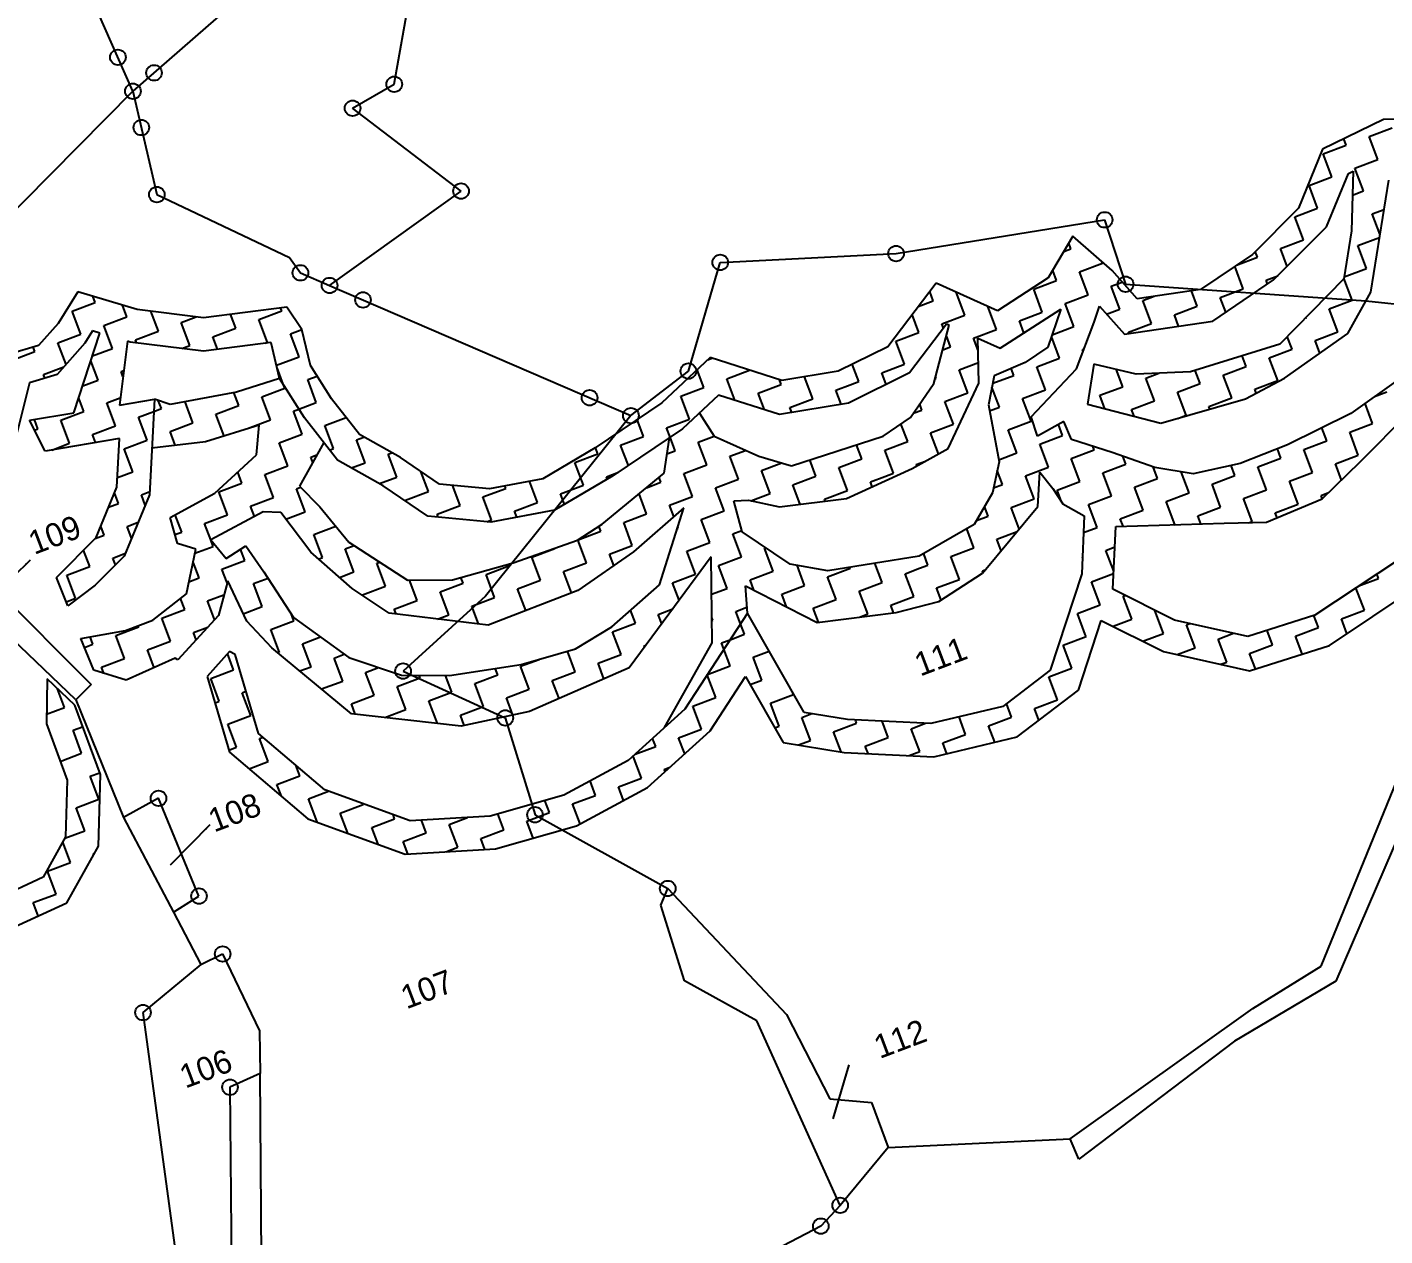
# Model space of a CAD drawing. Header units: metres. Extents: x 307096 to 311250, y 1932270 to 1936190.
# Drawn here: x 308593 to 309135, y 1934437 to 1934920 of the extents above; entities that cross this region are included whole.
import ezdxf

# ---------------------------------------------------------------- set-up
doc = ezdxf.new("R2010")
doc.units = ezdxf.units.M
for name, color, linetype in [('POLY_HATCH', 12, 'Continuous'), ('POLY_PARCEL', 6, 'Continuous'), ('POLY_WATER', 4, 'Continuous'), ('TEXT_PARCEL', 7, 'Continuous')]:
    doc.layers.add(name, color=color, linetype=linetype)
doc.styles.add('TEXT_MAP', font='')
doc.styles.get('TEXT_MAP').set_extended_font_data('Kruti Dev 050')
doc.dimstyles.get("Standard").update_dxf_attribs({"dimtxt": 0.18, "dimasz": 0.18, "dimexe": 0.18, "dimexo": 0.0625, "dimgap": 0.09, "dimtad": 0, "dimtih": 1, "dimtoh": 1, "dimdec": 4, "dimzin": 0, "dimdsep": 46, "dimtxsty": 'Standard', "dimcen": 0.09, "dimadec": 0, "dimazin": 0, "dimtfac": 1, "dimtdec": 4, "dimtofl": 0, "dimtmove": 0, "dimatfit": 3, "dimfxl": 1, "dimtolj": 1, "dimtzin": 0, "dimarcsym": 0})

msp = doc.modelspace()

# ---------------------------------------------------------------- linework, layer by layer
for centre in [(308629.22, 1934907.7), (308643.65, 1934901.51), (308635.24, 1934894.15), (308739.52, 1934896.93), (308722.9, 1934887.38), (308638.58, 1934879.68), (308644.77, 1934852.9), (308766.2, 1934854.33), (309023.08, 1934842.84), (308939.83, 1934829.39), (308869.66, 1934825.85), (308702.06, 1934821.69), (308713.73, 1934816.65), (309031.44, 1934817.14), (308727.06, 1934810.89), (308856.96, 1934782.47), (308817.51, 1934771.83), (308834, 1934764.7), (308743.05, 1934662.77), (308783.85, 1934644.07), (308645.44, 1934611.99), (308795.72, 1934605.45), (308848.69, 1934576.02), (308661.59, 1934573), (308671.04, 1934549.87), (308639.24, 1934526.51), (308673.96, 1934496.7), (308917.53, 1934449.57), (308909.8, 1934441.27)]:
    msp.add_circle(centre, 3.11)
at = {"layer": 'POLY_HATCH'}
for p, q in [((309134.41, 1934882.89), (309110.06, 1934871.06)), ((309165.58, 1934883.17), (309134.41, 1934882.89)), ((309110.06, 1934871.06), (309100.41, 1934847.46)), ((309111.62, 1934840.02), (309120.37, 1934861.39)), ((309120.37, 1934861.39), (309122.28, 1934862.33)), ((309122.28, 1934862.33), (309121.64, 1934838.43)), ((309129.32, 1934813.99), (309136.48, 1934858.73)), ((309100.41, 1934847.46), (309082.07, 1934829.06)), ((309090.51, 1934818.84), (309111.62, 1934840.02)), ((309121.64, 1934838.43), (309118.53, 1934819.24)), ((309010.42, 1934836.3), (309000.59, 1934819.7)), ((309026.02, 1934822.58), (309010.42, 1934836.3)), ((309082.07, 1934829.06), (309061.32, 1934815.08)), ((309036.08, 1934811.36), (309026.02, 1934822.58)), ((308955.78, 1934817.63), (308936.56, 1934792.19)), ((308980.28, 1934806.56), (308955.78, 1934817.63)), ((309000.59, 1934819.7), (308980.28, 1934806.56)), ((309066.21, 1934802.46), (309090.51, 1934818.84)), ((309118.53, 1934819.24), (309092.95, 1934793.25)), ((308613.17, 1934814.13), (308605.39, 1934801.49)), ((308636.89, 1934807.01), (308613.17, 1934814.13)), ((309061.32, 1934815.08), (309036.08, 1934811.36)), ((309120.17, 1934797.53), (309129.32, 1934813.99)), ((308663.38, 1934803.76), (308636.89, 1934807.01)), ((308696.61, 1934807.99), (308663.38, 1934803.76)), ((308702.6, 1934799.13), (308696.61, 1934807.99)), ((308981.4, 1934791.57), (309005.56, 1934807.19)), ((309005.56, 1934807.19), (309000.43, 1934792.02)), ((309018.88, 1934802), (309021.04, 1934808.37)), ((309021.04, 1934808.37), (309030.99, 1934797.28)), ((308605.39, 1934801.49), (308597.57, 1934792.71)), ((308706.09, 1934784.73), (308702.6, 1934799.13)), ((308959.95, 1934801.26), (308945.21, 1934781.74)), ((308957.09, 1934785.68), (308961.02, 1934800.78)), ((308961.02, 1934800.78), (308959.95, 1934801.26)), ((309011.89, 1934783.36), (309018.88, 1934802)), ((309030.99, 1934797.28), (309066.21, 1934802.46)), ((308616.02, 1934793.58), (308604.94, 1934781.15)), ((308611.68, 1934765.87), (308622.08, 1934797.68)), ((308619.09, 1934798.58), (308616.02, 1934793.58)), ((308622.08, 1934797.68), (308619.09, 1934798.58)), ((308633, 1934794.4), (308629.83, 1934768.92)), ((308634.17, 1934794.05), (308633, 1934794.4)), ((308663.42, 1934790.46), (308634.17, 1934794.05)), ((308690.22, 1934793.88), (308663.42, 1934790.46)), ((308690.34, 1934793.71), (308690.22, 1934793.88)), ((308693.77, 1934779.52), (308690.34, 1934793.71)), ((308972.82, 1934777.6), (308972.48, 1934795.6)), ((308972.48, 1934795.6), (308981.4, 1934791.57)), ((309094.87, 1934779.64), (309120.17, 1934797.53)), ((308597.57, 1934792.71), (308585.98, 1934789.22)), ((308936.56, 1934792.19), (308916.74, 1934782.42)), ((309000.43, 1934792.02), (308991.38, 1934785.94)), ((309092.95, 1934793.25), (309057.41, 1934782.17)), ((308714.45, 1934771.46), (308706.09, 1934784.73)), ((308865.57, 1934787.84), (308846.38, 1934769.83)), ((308894.28, 1934778.72), (308865.57, 1934787.84)), ((308954.84, 1934777.49), (308957.09, 1934785.68)), ((308991.38, 1934785.94), (308979.03, 1934780.61)), ((308993.76, 1934764.17), (309011.89, 1934783.36)), ((309018.83, 1934785.31), (309016.19, 1934769.3)), ((309035.69, 1934781.32), (309018.83, 1934785.31)), ((308593.94, 1934777.84), (308589.05, 1934758.08)), ((308604.94, 1934781.15), (308593.94, 1934777.84)), ((308693.77, 1934779.52), (308676.63, 1934774.11)), ((308703.65, 1934763.84), (308693.77, 1934779.52)), ((308916.74, 1934782.42), (308894.28, 1934778.72)), ((308945.21, 1934781.74), (308920.82, 1934769.72)), ((308945.58, 1934763.99), (308954.84, 1934777.49)), ((308960.59, 1934751.63), (308972.82, 1934777.6)), ((308979.03, 1934780.61), (308976.71, 1934769.06)), ((309057.41, 1934782.17), (309035.69, 1934781.32)), ((309079.28, 1934771.42), (309094.87, 1934779.64)), ((309142.18, 1934780.45), (309121.4, 1934765.61)), ((308676.63, 1934774.11), (308650.1, 1934769.09)), ((308868.95, 1934772.92), (308854.64, 1934759.49)), ((308893.3, 1934765.18), (308868.95, 1934772.92)), ((308629.83, 1934768.92), (308643.83, 1934771.28)), ((308643.83, 1934771.28), (308641.88, 1934733.16)), ((308650.1, 1934769.09), (308643.83, 1934771.28)), ((308725.68, 1934757.15), (308714.45, 1934771.46)), ((308846.38, 1934769.83), (308819.76, 1934751.84)), ((308920.82, 1934769.72), (308893.3, 1934765.18)), ((308976.71, 1934769.06), (308980.96, 1934746.31)), ((309016.19, 1934769.3), (309045.45, 1934761.65)), ((309045.45, 1934761.65), (309079.28, 1934771.42)), ((308594.01, 1934762.89), (308611.68, 1934765.87)), ((308600.26, 1934750.56), (308594.01, 1934762.89)), ((308716.93, 1934746.93), (308703.65, 1934763.84)), ((308861.32, 1934765.75), (308867.29, 1934756.48)), ((308934.7, 1934756.55), (308945.58, 1934763.99)), ((308996.33, 1934756.47), (308993.76, 1934764.17)), ((309006.77, 1934762.41), (308996.33, 1934756.47)), ((309009.82, 1934755.22), (309006.77, 1934762.41)), ((309121.4, 1934765.61), (309096.09, 1934753.06)), ((309125.01, 1934746.21), (309144.6, 1934765.95)), ((308685.58, 1934760.87), (308664.13, 1934754.28)), ((308684.56, 1934749.03), (308685.58, 1934760.87)), ((308742.05, 1934747.96), (308725.68, 1934757.15)), ((308854.64, 1934759.49), (308826.81, 1934740.68)), ((308847.26, 1934741.73), (308849.33, 1934755.89)), ((308867.29, 1934756.48), (308885, 1934748.48)), ((308898.09, 1934744.74), (308934.7, 1934756.55)), ((308629.81, 1934755.54), (308600.26, 1934750.56)), ((308628.82, 1934736.1), (308629.81, 1934755.54)), ((308664.13, 1934754.28), (308642.83, 1934751.79)), ((308711.4, 1934753.97), (308701.67, 1934736.53)), ((308819.76, 1934751.84), (308798.79, 1934739.51)), ((308946.27, 1934743.57), (308960.59, 1934751.63)), ((309026.13, 1934750.02), (309009.82, 1934755.22)), ((309096.09, 1934753.06), (309077.21, 1934745.6)), ((308667.88, 1934733.76), (308684.56, 1934749.03)), ((308735.08, 1934736.74), (308716.93, 1934746.93)), ((308757.53, 1934737.37), (308742.05, 1934747.96)), ((308885, 1934748.48), (308898.09, 1934744.74)), ((308980.96, 1934746.31), (308978.27, 1934733.95)), ((309043.07, 1934744.07), (309026.13, 1934750.02)), ((309077.21, 1934745.6), (309058.39, 1934741.51)), ((309109.86, 1934731.49), (309125.01, 1934746.21)), ((308798.79, 1934739.51), (308777.49, 1934735.54)), ((308826.81, 1934740.68), (308803.48, 1934726.97)), ((308822.54, 1934721.4), (308847.26, 1934741.73)), ((308920.05, 1934731.67), (308946.27, 1934743.57)), ((308996.38, 1934728.43), (308997.23, 1934742.1)), ((308997.23, 1934742.1), (309002.46, 1934735.69)), ((309058.39, 1934741.51), (309043.07, 1934744.07)), ((308620.52, 1934716.06), (308628.82, 1934736.1)), ((308701.67, 1934736.53), (308709.8, 1934728.25)), ((308752.91, 1934724.55), (308735.08, 1934736.74)), ((308777.49, 1934735.54), (308757.53, 1934737.37)), ((308978.27, 1934733.95), (308971.06, 1934721.22)), ((309002.46, 1934735.69), (309006.45, 1934729.52)), ((308641.88, 1934733.16), (308631.72, 1934708.61)), ((308650.09, 1934724.06), (308667.88, 1934733.76)), ((308875.01, 1934730.7), (308880.93, 1934730.93)), ((308878.36, 1934718.28), (308875.01, 1934730.7)), ((308880.93, 1934730.93), (308893.29, 1934728.25)), ((308893.29, 1934728.25), (308920.05, 1934731.67)), ((309006.45, 1934729.52), (309014.94, 1934724.71)), ((309087.69, 1934722.13), (309109.86, 1934731.49)), ((308653, 1934713.7), (308650.09, 1934724.06)), ((308687.15, 1934726.3), (308666.33, 1934715.12)), ((308694.28, 1934725.99), (308687.15, 1934726.3)), ((308706.26, 1934710.16), (308694.28, 1934725.99)), ((308709.8, 1934728.25), (308721.41, 1934714.28)), ((308778.1, 1934722.23), (308752.91, 1934724.55)), ((308803.48, 1934726.97), (308778.1, 1934722.23)), ((308855.12, 1934727.94), (308835.04, 1934710.36)), ((308845.34, 1934697.22), (308855.12, 1934727.94)), ((308974.38, 1934701.79), (308996.38, 1934728.43)), ((309014.94, 1934724.71), (309013.93, 1934701.62)), ((308812.61, 1934714.99), (308822.54, 1934721.4)), ((308897.54, 1934705.5), (308878.36, 1934718.28)), ((308971.06, 1934721.22), (308949.11, 1934708.6)), ((309026.38, 1934695.41), (309027.56, 1934720.46)), ((309027.56, 1934720.46), (309070.8, 1934721.76)), ((309070.8, 1934721.76), (309087.69, 1934722.13)), ((308604.76, 1934700.18), (308620.52, 1934716.06)), ((308660.33, 1934711.48), (308653, 1934713.7)), ((308666.33, 1934715.12), (308672.45, 1934707.75)), ((308672.45, 1934707.75), (308680.27, 1934712.7)), ((308680.27, 1934712.7), (308687.49, 1934702.41)), ((308721.41, 1934714.28), (308744.83, 1934699.1)), ((308786.97, 1934705.98), (308812.61, 1934714.99)), ((308631.72, 1934708.61), (308620.22, 1934697.03)), ((308656.59, 1934693.62), (308660.33, 1934711.48)), ((308722.74, 1934695.69), (308706.26, 1934710.16)), ((308835.04, 1934710.36), (308812.81, 1934694.96)), ((308865.99, 1934708.31), (308849.15, 1934685.51)), ((308866.43, 1934674.08), (308865.99, 1934708.31)), ((308949.11, 1934708.6), (308912.57, 1934702.83)), ((309140.31, 1934707.22), (309107.01, 1934685.05)), ((308687.49, 1934702.41), (308699.36, 1934684.2)), ((308762.82, 1934699.21), (308786.97, 1934705.98)), ((308912.57, 1934702.83), (308897.54, 1934705.5)), ((308956.93, 1934690.53), (308974.38, 1934701.79)), ((309013.93, 1934701.62), (309001.35, 1934663.13)), ((308609.29, 1934688.81), (308604.76, 1934700.18)), ((308620.22, 1934697.03), (308609.29, 1934688.81)), ((308673.07, 1934698.84), (308669.33, 1934684.97)), ((308680.64, 1934682.75), (308673.07, 1934698.84)), ((308744.83, 1934699.1), (308762.82, 1934699.21)), ((308826.32, 1934680.38), (308845.34, 1934697.22)), ((308880.47, 1934685.89), (308879.79, 1934696.8)), ((308879.79, 1934696.8), (308908.32, 1934682.21)), ((309112.78, 1934673.04), (309149.07, 1934697.2)), ((308643.12, 1934683.06), (308656.59, 1934693.62)), ((308737.45, 1934685.89), (308722.74, 1934695.69)), ((308812.81, 1934694.96), (308776.97, 1934681.11)), ((309051, 1934683.13), (309026.38, 1934695.41)), ((308776.97, 1934681.11), (308737.45, 1934685.89)), ((308849.15, 1934685.51), (308833.3, 1934664.08)), ((308880.47, 1934685.89), (308855.51, 1934647.51)), ((308903.09, 1934646.3), (308880.47, 1934685.89)), ((308908.32, 1934682.21), (308939.9, 1934686.11)), ((308939.9, 1934686.11), (308956.93, 1934690.53)), ((308632.2, 1934678.94), (308643.12, 1934683.06)), ((308669.33, 1934684.97), (308653.12, 1934667.3)), ((308690.65, 1934672.07), (308680.64, 1934682.75)), ((308699.36, 1934684.2), (308721.43, 1934668.17)), ((308811.93, 1934671.61), (308826.32, 1934680.38)), ((309012.62, 1934655.12), (309021.72, 1934682.98)), ((309021.72, 1934682.98), (309046.54, 1934670.6)), ((309080.29, 1934676.55), (309051, 1934683.13)), ((309107.01, 1934685.05), (309080.29, 1934676.55)), ((308614.49, 1934675.78), (308632.2, 1934678.94)), ((308619.56, 1934663.08), (308614.49, 1934675.78)), ((308673.78, 1934670.65), (308664.83, 1934660.57)), ((308675.98, 1934669.38), (308673.78, 1934670.65)), ((308685.33, 1934637.91), (308675.98, 1934669.38)), ((308722.53, 1934645.72), (308690.65, 1934672.07)), ((308790.23, 1934665.43), (308811.93, 1934671.61)), ((308847.41, 1934640.2), (308866.43, 1934674.08)), ((309046.54, 1934670.6), (309080.88, 1934662.89)), ((309080.88, 1934662.89), (309112.78, 1934673.04)), ((308652.14, 1934667.86), (308632.59, 1934659.14)), ((308653.12, 1934667.3), (308652.14, 1934667.86)), ((308721.43, 1934668.17), (308742.46, 1934661.09)), ((308761.54, 1934660.95), (308790.23, 1934665.43)), ((308833.3, 1934664.08), (308793.52, 1934646.58)), ((308600.94, 1934659.61), (308600.68, 1934641.67)), ((308611.98, 1934649.13), (308600.94, 1934659.61)), ((308632.59, 1934659.14), (308619.56, 1934663.08)), ((308664.83, 1934660.57), (308673.79, 1934630.39)), ((308742.46, 1934661.09), (308761.54, 1934660.95)), ((308865.63, 1934638.87), (308879.74, 1934660.57)), ((308879.74, 1934660.57), (308894.76, 1934634.29)), ((309001.35, 1934663.13), (308982.42, 1934648.7)), ((308988.21, 1934636.52), (309012.62, 1934655.12)), ((308622.25, 1934621.46), (308611.98, 1934649.13)), ((308855.51, 1934647.51), (308832.92, 1934627.13)), ((308982.42, 1934648.7), (308953.71, 1934641.81)), ((308766.28, 1934640.79), (308722.53, 1934645.72)), ((308793.52, 1934646.58), (308766.28, 1934640.79)), ((308920.49, 1934643.46), (308903.09, 1934646.3)), ((308953.71, 1934641.81), (308920.49, 1934643.46)), ((308600.68, 1934641.67), (308608.99, 1934619.26)), ((308711.78, 1934615.4), (308685.33, 1934637.91)), ((308840.58, 1934616.26), (308865.63, 1934638.87)), ((308954.95, 1934628.54), (308988.21, 1934636.52)), ((308894.76, 1934634.29), (308919.09, 1934630.31)), ((308673.79, 1934630.39), (308705.05, 1934603.8)), ((308832.92, 1934627.13), (308807.22, 1934613.3)), ((308919.09, 1934630.31), (308954.95, 1934628.54)), ((308621.48, 1934592.96), (308622.25, 1934621.46)), ((308608.99, 1934619.26), (308608.37, 1934596.57)), ((308745.88, 1934603.07), (308711.78, 1934615.4)), ((308812.21, 1934601), (308840.58, 1934616.26)), ((308807.22, 1934613.3), (308777.75, 1934604.88)), ((308777.75, 1934604.88), (308745.88, 1934603.07)), ((308705.05, 1934603.8), (308743.93, 1934589.74)), ((308779.96, 1934591.79), (308812.21, 1934601)), ((308608.37, 1934596.57), (308599.38, 1934580.5)), ((308608.8, 1934570.32), (308621.48, 1934592.96)), ((308743.93, 1934589.74), (308779.96, 1934591.79)), ((308599.38, 1934580.5), (308567.34, 1934565.69)), ((308583.35, 1934558.55), (308608.8, 1934570.32))]:
    msp.add_line(p, q, dxfattribs=at)
at = {"layer": 'POLY_HATCH', "linetype": 'Continuous'}
for p, q in [((309119.51, 1934872.67), (309118.56, 1934875.19)), ((309128.67, 1934876.12), (309137.82, 1934879.58)), ((309132.12, 1934866.96), (309128.67, 1934876.12)), ((309110.35, 1934869.21), (309119.51, 1934872.67)), ((309113.8, 1934860.05), (309110.35, 1934869.21)), ((309122.96, 1934863.51), (309132.12, 1934866.96)), ((309104.65, 1934856.6), (309113.8, 1934860.05)), ((309126.42, 1934854.35), (309122.96, 1934863.51)), ((309108.1, 1934847.44), (309104.65, 1934856.6)), ((309122.03, 1934852.69), (309126.42, 1934854.35)), ((309098.94, 1934843.99), (309108.1, 1934847.44)), ((309102.4, 1934834.83), (309098.94, 1934843.99)), ((309129.87, 1934845.19), (309134.6, 1934846.98)), ((309132.99, 1934836.92), (309129.87, 1934845.19)), ((309009.61, 1934831.21), (309008.75, 1934833.49)), ((309093.24, 1934831.38), (309102.4, 1934834.83)), ((309124.17, 1934832.58), (309132.82, 1934835.84)), ((309127.62, 1934823.42), (309124.17, 1934832.58)), ((309006.78, 1934830.14), (309009.61, 1934831.21)), ((309022.22, 1934825.51), (309021.99, 1934826.12)), ((309075.66, 1934824.75), (309084.08, 1934827.92)), ((309084.08, 1934827.92), (309083.22, 1934830.21)), ((309095.92, 1934824.27), (309093.24, 1934831.38)), ((309003.91, 1934818.6), (309002.36, 1934822.69)), ((309013.06, 1934822.06), (309022.22, 1934825.51)), ((309016.52, 1934812.9), (309013.06, 1934822.06)), ((309078.38, 1934815.31), (309074.99, 1934824.29)), ((309118.66, 1934820.04), (309127.62, 1934823.42)), ((308994.75, 1934815.15), (309003.91, 1934818.6)), ((309025.68, 1934816.35), (309030.11, 1934818.02)), ((309029.13, 1934807.19), (309025.68, 1934816.35)), ((309069.22, 1934811.85), (309078.38, 1934815.31)), ((309087.54, 1934818.76), (309092.18, 1934820.52)), ((309088.12, 1934817.22), (309087.54, 1934818.76)), ((309121.92, 1934810.81), (309118.59, 1934819.62)), ((308610.99, 1934806.39), (308620.14, 1934809.84)), ((308620.14, 1934809.84), (308619.21, 1934812.32)), ((308948.68, 1934808.23), (308954.66, 1934810.49)), ((308954.66, 1934810.49), (308953.24, 1934814.26)), ((308963.82, 1934813.94), (308963.89, 1934813.97)), ((308967.27, 1934804.78), (308963.82, 1934813.94)), ((308998.2, 1934805.99), (308994.75, 1934815.15)), ((309007.36, 1934809.44), (309016.52, 1934812.9)), ((309038.29, 1934810.65), (309042.81, 1934812.35)), ((309041.74, 1934801.49), (309038.29, 1934810.65)), ((309060.06, 1934808.4), (309057.74, 1934814.55)), ((309071.43, 1934805.98), (309069.22, 1934811.85)), ((309112.76, 1934807.35), (309121.92, 1934810.81)), ((308614.44, 1934797.23), (308610.99, 1934806.39)), ((308632.76, 1934804.14), (308631.01, 1934808.78)), ((308645.37, 1934798.43), (308642.39, 1934806.34)), ((308676.3, 1934799.64), (308674.22, 1934805.14)), ((308685.46, 1934803.09), (308694.62, 1934806.55)), ((308694.62, 1934806.55), (308694.19, 1934807.68)), ((308948.96, 1934797.87), (308946.26, 1934805.03)), ((308958.12, 1934801.33), (308967.27, 1934804.78)), ((308976.43, 1934808.24), (308976.51, 1934808.27)), ((308979.89, 1934799.08), (308976.43, 1934808.24)), ((308989.04, 1934802.53), (308998.2, 1934805.99)), ((309010.82, 1934800.28), (309007.36, 1934809.44)), ((309023.87, 1934805.21), (309029.13, 1934807.19)), ((309050.9, 1934804.94), (309060.06, 1934808.4)), ((309052.6, 1934800.46), (309050.9, 1934804.94)), ((309116.22, 1934798.2), (309112.76, 1934807.35)), ((308623.6, 1934800.68), (308632.76, 1934804.14)), ((308627.05, 1934791.52), (308623.6, 1934800.68)), ((308654.53, 1934801.89), (308660.45, 1934804.12)), ((308657.98, 1934792.73), (308654.53, 1934801.89)), ((308667.14, 1934796.18), (308676.3, 1934799.64)), ((308688.91, 1934793.93), (308685.46, 1934803.09)), ((308698.07, 1934797.39), (308702.61, 1934799.1)), ((308958.74, 1934799.66), (308958.12, 1934801.33)), ((308970.73, 1934795.62), (308979.89, 1934799.08)), ((308990.87, 1934797.7), (308989.04, 1934802.53)), ((309002.12, 1934797), (309010.82, 1934800.28)), ((309032.59, 1934798.04), (309041.74, 1934801.49)), ((309103.34, 1934803.8), (309103.6, 1934803.9)), ((309103.6, 1934803.9), (309103.56, 1934804.02)), ((308605.28, 1934793.77), (308614.44, 1934797.23)), ((308608.53, 1934785.17), (308605.28, 1934793.77)), ((308636.21, 1934794.98), (308645.37, 1934798.43)), ((308636.68, 1934793.74), (308636.21, 1934794.98)), ((308669.03, 1934791.18), (308667.14, 1934796.18)), ((308688.01, 1934793.59), (308688.91, 1934793.93)), ((308701.52, 1934788.23), (308698.07, 1934797.39)), ((308939.8, 1934794.42), (308948.96, 1934797.87)), ((308943.25, 1934785.26), (308939.8, 1934794.42)), ((308961.57, 1934792.17), (308959.92, 1934796.55)), ((308972.58, 1934790.72), (308970.73, 1934795.62)), ((309005.11, 1934787.67), (309001.87, 1934796.27)), ((309032.77, 1934797.54), (309032.59, 1934798.04)), ((309097.9, 1934791.29), (309095.99, 1934796.34)), ((309107.06, 1934794.74), (309116.22, 1934798.2)), ((309108.99, 1934789.62), (309107.06, 1934794.74)), ((308586.97, 1934786.86), (308596.12, 1934790.32)), ((308596.12, 1934790.32), (308595.46, 1934792.08)), ((308619.08, 1934788.52), (308627.05, 1934791.52)), ((308654.78, 1934791.52), (308657.98, 1934792.73)), ((308692.49, 1934784.82), (308701.52, 1934788.23)), ((308958.47, 1934791), (308961.57, 1934792.17)), ((309014.27, 1934791.13), (309014.89, 1934791.36)), ((309014.54, 1934790.42), (309014.27, 1934791.13)), ((309079.58, 1934784.38), (309078, 1934788.59)), ((309088.74, 1934787.83), (309097.9, 1934791.29)), ((308599.58, 1934781.16), (308607.67, 1934784.21)), ((308621.35, 1934778.91), (308618.45, 1934786.59)), ((308630.51, 1934782.37), (308631.55, 1934782.76)), ((308695.21, 1934777.24), (308692.74, 1934783.79)), ((308863.08, 1934775.94), (308860.41, 1934783)), ((308864.68, 1934787.01), (308866.28, 1934787.61)), ((308872.24, 1934779.4), (308881.34, 1934782.83)), ((308924.94, 1934778.35), (308922.36, 1934785.19)), ((308934.1, 1934781.81), (308943.25, 1934785.26)), ((308965.02, 1934783.01), (308972.67, 1934785.89)), ((308968.48, 1934773.85), (308965.02, 1934783.01)), ((308986.8, 1934780.76), (308985.76, 1934783.51)), ((308995.95, 1934784.22), (309005.11, 1934787.67)), ((308999.41, 1934775.06), (308995.95, 1934784.22)), ((309030.34, 1934776.26), (309027.72, 1934783.21)), ((309061.27, 1934777.47), (309059.27, 1934782.75)), ((309070.42, 1934780.92), (309079.58, 1934784.38)), ((309092.2, 1934778.68), (309088.74, 1934787.83)), ((308600.13, 1934779.7), (308599.58, 1934781.16)), ((308615.18, 1934776.58), (308621.35, 1934778.91)), ((308631.25, 1934780.39), (308630.51, 1934782.37)), ((308704.98, 1934779.07), (308708.75, 1934780.5)), ((308708.43, 1934769.91), (308704.98, 1934779.07)), ((308875.46, 1934770.85), (308872.24, 1934779.4)), ((308894.01, 1934777.15), (308893.3, 1934779.03)), ((308906.62, 1934771.44), (308903.32, 1934780.2)), ((308921.51, 1934777.06), (308924.94, 1934778.35)), ((308935.86, 1934777.13), (308934.1, 1934781.81)), ((308955.35, 1934779.36), (308955.87, 1934779.56)), ((308955.87, 1934779.56), (308955.6, 1934780.26)), ((308978.43, 1934777.61), (308986.8, 1934780.76)), ((309039.5, 1934779.72), (309044.68, 1934781.67)), ((309042.95, 1934770.56), (309039.5, 1934779.72)), ((309052.11, 1934774.02), (309061.27, 1934777.47)), ((309073.88, 1934771.77), (309070.42, 1934780.92)), ((309083.04, 1934775.22), (309092.2, 1934778.68)), ((308677.5, 1934768.71), (308675.54, 1934773.91)), ((308686.66, 1934772.16), (308695.82, 1934775.62)), ((308690.12, 1934763.01), (308686.66, 1934772.16)), ((308695.82, 1934775.62), (308695.21, 1934777.24)), ((308853.92, 1934772.49), (308863.08, 1934775.94)), ((308857.38, 1934763.33), (308853.92, 1934772.49)), ((308884.85, 1934773.69), (308894.01, 1934777.15)), ((308887.35, 1934767.07), (308884.85, 1934773.69)), ((308915.78, 1934774.9), (308921.51, 1934777.06)), ((308917.91, 1934769.24), (308915.78, 1934774.9)), ((308959.32, 1934770.4), (308968.48, 1934773.85)), ((308981.09, 1934768.15), (308978.11, 1934776.04)), ((308990.25, 1934771.6), (308999.41, 1934775.06)), ((309021.18, 1934772.81), (309030.34, 1934776.26)), ((309023.19, 1934767.47), (309021.18, 1934772.81)), ((309055.56, 1934764.86), (309052.11, 1934774.02)), ((309083.61, 1934773.71), (309083.04, 1934775.22)), ((309130.78, 1934772.31), (309135.74, 1934774.18)), ((308615.65, 1934766.3), (308613.6, 1934771.73)), ((308624.8, 1934769.75), (308630.18, 1934771.78)), ((308628.26, 1934760.59), (308624.8, 1934769.75)), ((308643.58, 1934766.38), (308646.58, 1934767.5)), ((308646.58, 1934767.5), (308645.35, 1934770.75)), ((308659.19, 1934761.8), (308656.02, 1934770.21)), ((308668.35, 1934765.25), (308677.5, 1934768.71)), ((308699.28, 1934766.46), (308701.48, 1934767.29)), ((308702.73, 1934757.3), (308699.28, 1934766.46)), ((308701.48, 1934767.29), (308708.43, 1934769.91)), ((308897.46, 1934767.99), (308906.62, 1934771.44)), ((308898.22, 1934765.99), (308897.46, 1934767.99)), ((308946.71, 1934765.64), (308950.16, 1934766.94)), ((308950.16, 1934766.94), (308949.25, 1934769.35)), ((308962.78, 1934761.24), (308959.32, 1934770.4)), ((308977.16, 1934766.67), (308981.09, 1934768.15)), ((308993.7, 1934762.45), (308990.25, 1934771.6)), ((309033.79, 1934767.11), (309042.95, 1934770.56)), ((309034.8, 1934764.43), (309033.79, 1934767.11)), ((309064.72, 1934768.31), (309073.88, 1934771.77)), ((309065.09, 1934767.32), (309064.72, 1934768.31)), ((309130.03, 1934761.56), (309127, 1934769.61)), ((308597.33, 1934759.39), (308595.89, 1934763.21)), ((308606.49, 1934762.84), (308615.65, 1934766.3)), ((308609.94, 1934753.69), (308606.49, 1934762.84)), ((308637.42, 1934764.05), (308643.58, 1934766.38)), ((308640.87, 1934754.89), (308637.42, 1934764.05)), ((308650.03, 1934758.35), (308659.19, 1934761.8)), ((308671.62, 1934756.58), (308668.35, 1934765.25)), ((308680.96, 1934759.55), (308690.12, 1934763.01)), ((308711.89, 1934760.76), (308720.35, 1934763.95)), ((308839.06, 1934756.42), (308836.52, 1934763.16)), ((308848.22, 1934759.87), (308857.38, 1934763.33)), ((308944.46, 1934754.33), (308941.79, 1934761.4)), ((308953.62, 1934757.79), (308962.78, 1934761.24)), ((308984.55, 1934758.99), (308993.7, 1934762.45)), ((309006.32, 1934756.74), (309004.64, 1934761.19)), ((309052.32, 1934763.63), (309055.56, 1934764.86)), ((309120.88, 1934758.11), (309130.03, 1934761.56)), ((308596.03, 1934758.9), (308597.33, 1934759.39)), ((308619.1, 1934757.14), (308628.26, 1934760.59)), ((308620.31, 1934753.94), (308619.1, 1934757.14)), ((308652.09, 1934752.87), (308650.03, 1934758.35)), ((308680.99, 1934759.46), (308680.96, 1934759.55)), ((308693.57, 1934753.85), (308702.73, 1934757.3)), ((308715.34, 1934751.6), (308711.89, 1934760.76)), ((308724.5, 1934755.05), (308727.44, 1934756.16)), ((308829.9, 1934752.97), (308839.06, 1934756.42)), ((308849.64, 1934756.1), (308848.22, 1934759.87)), ((308851.67, 1934750.72), (308849.64, 1934756.1)), ((308860.83, 1934754.17), (308867.22, 1934756.58)), ((308956.75, 1934749.47), (308953.62, 1934757.79)), ((308988, 1934749.83), (308984.55, 1934758.99)), ((308997.16, 1934753.29), (309006.32, 1934756.74)), ((309111.72, 1934754.65), (309109.76, 1934759.84)), ((309124.33, 1934748.95), (309120.88, 1934758.11)), ((308602.8, 1934750.99), (308609.94, 1934753.69)), ((308631.71, 1934751.44), (308640.87, 1934754.89)), ((308635.17, 1934742.28), (308631.71, 1934751.44)), ((308697.03, 1934744.69), (308693.57, 1934753.85)), ((308713.74, 1934750.99), (308715.34, 1934751.6)), ((308727.95, 1934745.89), (308724.5, 1934755.05)), ((308820.74, 1934749.51), (308819.84, 1934751.9)), ((308832.97, 1934744.84), (308829.9, 1934752.97)), ((308848.39, 1934749.48), (308851.67, 1934750.72)), ((308864.28, 1934745.01), (308860.83, 1934754.17)), ((308873.44, 1934748.47), (308879.75, 1934750.85)), ((308926.14, 1934747.42), (308924, 1934753.1)), ((308935.3, 1934750.88), (308944.46, 1934754.33)), ((308938.75, 1934741.72), (308935.3, 1934750.88)), ((309000.61, 1934744.13), (308997.16, 1934753.29)), ((309009.77, 1934747.58), (309018.93, 1934751.04)), ((309018.93, 1934751.04), (309018.38, 1934752.49)), ((309093.4, 1934747.75), (309092.01, 1934751.45)), ((309102.56, 1934751.2), (309111.72, 1934754.65)), ((309106.01, 1934742.04), (309102.56, 1934751.2)), ((308706.18, 1934748.14), (308708.67, 1934749.08)), ((308706.98, 1934746.04), (308706.18, 1934748.14)), ((308722.46, 1934743.82), (308727.95, 1934745.89)), ((308737.11, 1934749.35), (308738.59, 1934749.9)), ((308740.57, 1934740.19), (308737.11, 1934749.35)), ((308811.58, 1934746.06), (308820.74, 1934749.51)), ((308815.04, 1934736.9), (308811.58, 1934746.06)), ((308855.13, 1934741.56), (308864.28, 1934745.01)), ((308876.9, 1934739.31), (308873.44, 1934748.47)), ((308886.05, 1934742.76), (308894.22, 1934745.84)), ((308907.83, 1934740.51), (308905.35, 1934747.08)), ((308916.98, 1934743.97), (308926.14, 1934747.42)), ((308947.91, 1934745.17), (308951.57, 1934746.55)), ((308948.13, 1934744.61), (308947.91, 1934745.17)), ((308980.8, 1934747.12), (308988, 1934749.83)), ((309013.23, 1934738.43), (309009.77, 1934747.58)), ((309022.38, 1934741.88), (309031.54, 1934745.34)), ((309031.54, 1934745.34), (309030.33, 1934748.55)), ((309075.08, 1934740.84), (309073.58, 1934744.81)), ((309084.24, 1934744.29), (309093.4, 1934747.75)), ((309115.17, 1934745.5), (309124.33, 1934748.95)), ((309117.61, 1934739.02), (309115.17, 1934745.5)), ((308629.01, 1934739.96), (308635.17, 1934742.28)), ((308678.71, 1934737.78), (308677.06, 1934742.16)), ((308687.87, 1934741.23), (308697.03, 1934744.69)), ((308691.32, 1934732.08), (308687.87, 1934741.23)), ((308733.61, 1934737.57), (308740.57, 1934740.19)), ((308753.18, 1934734.49), (308750.2, 1934742.39)), ((308824.2, 1934740.35), (308829.02, 1934742.17)), ((308824.57, 1934739.36), (308824.2, 1934740.35)), ((308845.97, 1934738.1), (308845.23, 1934740.07)), ((308858.58, 1934732.4), (308855.13, 1934741.56)), ((308889.51, 1934733.6), (308886.05, 1934742.76)), ((308898.67, 1934737.06), (308907.83, 1934740.51)), ((308920.44, 1934734.81), (308916.98, 1934743.97)), ((308929.6, 1934738.26), (308935.33, 1934740.43)), ((308935.33, 1934740.43), (308938.75, 1934741.72)), ((308982.3, 1934737.22), (308980.19, 1934742.8)), ((308991.45, 1934740.68), (309000.61, 1934744.13)), ((308994.91, 1934731.52), (308991.45, 1934740.68)), ((309025.84, 1934732.72), (309022.38, 1934741.88)), ((309035, 1934736.18), (309044.15, 1934739.63)), ((309044.15, 1934739.63), (309042.39, 1934744.31)), ((309056.77, 1934733.93), (309053.61, 1934742.31)), ((309065.93, 1934737.38), (309075.08, 1934740.84)), ((309087.7, 1934735.13), (309084.24, 1934744.29)), ((309096.85, 1934738.59), (309106.01, 1934742.04)), ((308638.62, 1934733.12), (308641.94, 1934734.37)), ((308669.55, 1934734.33), (308678.71, 1934737.78)), ((308673.01, 1934725.17), (308669.55, 1934734.33)), ((308700.48, 1934735.53), (308702.06, 1934736.13)), ((308703.93, 1934726.37), (308700.48, 1934735.53)), ((308744.02, 1934731.03), (308753.18, 1934734.49)), ((308765.79, 1934728.78), (308762.73, 1934736.9)), ((308774.95, 1934732.24), (308784.11, 1934735.69)), ((308784.11, 1934735.69), (308783.73, 1934736.71)), ((308796.72, 1934729.99), (308793.5, 1934738.53)), ((308805.88, 1934733.44), (308815.04, 1934736.9)), ((308840.2, 1934735.93), (308845.97, 1934738.1)), ((308867.74, 1934735.85), (308876.9, 1934739.31)), ((308871.19, 1934726.7), (308867.74, 1934735.85)), ((308901.59, 1934729.31), (308898.67, 1934737.06)), ((308911.28, 1934731.36), (308920.44, 1934734.81)), ((308930.33, 1934736.33), (308929.6, 1934738.26)), ((308978.69, 1934735.86), (308982.3, 1934737.22)), ((309004.07, 1934734.97), (309013.23, 1934738.43)), ((309005.67, 1934730.73), (309004.07, 1934734.97)), ((309038.45, 1934727.02), (309035, 1934736.18)), ((309047.61, 1934730.47), (309056.77, 1934733.93)), ((309069.38, 1934728.22), (309065.93, 1934737.38)), ((309078.54, 1934731.68), (309087.7, 1934735.13)), ((309100.31, 1934729.43), (309096.85, 1934738.59)), ((309109.47, 1934732.88), (309112.46, 1934734.01)), ((308625.54, 1934728.19), (308629.46, 1934729.67)), ((308629.46, 1934729.67), (308627.88, 1934733.85)), ((308640.17, 1934729.02), (308638.62, 1934733.12)), ((308682.16, 1934728.62), (308691.32, 1934732.08)), ((308683.73, 1934724.47), (308682.16, 1934728.62)), ((308744.23, 1934730.48), (308744.02, 1934731.03)), ((308756.63, 1934725.33), (308765.79, 1934728.78)), ((308778.41, 1934723.08), (308774.95, 1934732.24)), ((308787.56, 1934726.53), (308796.72, 1934729.99)), ((308807.44, 1934729.3), (308805.88, 1934733.44)), ((308840.26, 1934725.49), (308837.24, 1934733.5)), ((308849.42, 1934728.94), (308858.58, 1934732.4)), ((308851.12, 1934724.44), (308849.42, 1934728.94)), ((308881.88, 1934730.73), (308889.51, 1934733.6)), ((308911.57, 1934730.59), (308911.28, 1934731.36)), ((308985.75, 1934728.06), (308994.91, 1934731.52)), ((309016.68, 1934729.27), (309025.84, 1934732.72)), ((309020.13, 1934720.11), (309016.68, 1934729.27)), ((309051.06, 1934721.32), (309047.61, 1934730.47)), ((309081.99, 1934722.52), (309078.54, 1934731.68)), ((309091.15, 1934725.98), (309100.31, 1934729.43)), ((309109.96, 1934731.58), (309109.47, 1934732.88)), ((308654.69, 1934718.26), (308652.09, 1934725.15)), ((308663.85, 1934721.71), (308673.01, 1934725.17)), ((308696.2, 1934723.45), (308703.93, 1934726.37)), ((308757.07, 1934724.16), (308756.63, 1934725.33)), ((308776.54, 1934722.38), (308778.41, 1934723.08)), ((308788.46, 1934724.16), (308787.56, 1934726.53)), ((308831.11, 1934722.04), (308840.26, 1934725.49)), ((308862.03, 1934723.24), (308871.19, 1934726.7)), ((308865.49, 1934714.08), (308862.03, 1934723.24)), ((308971.99, 1934722.87), (308976.59, 1934724.61)), ((308976.59, 1934724.61), (308975.15, 1934728.44)), ((308988.99, 1934719.48), (308985.75, 1934728.06)), ((309029.29, 1934723.56), (309038.45, 1934727.02)), ((309030.43, 1934720.55), (309029.29, 1934723.56)), ((309060.22, 1934724.77), (309069.38, 1934728.22)), ((309061.46, 1934721.48), (309060.22, 1934724.77)), ((309091.93, 1934723.92), (309091.15, 1934725.98)), ((308623.76, 1934717.05), (308622.41, 1934720.63)), ((308632.92, 1934720.51), (308637.33, 1934722.17)), ((308634.7, 1934715.8), (308632.92, 1934720.51)), ((308652.01, 1934717.25), (308654.69, 1934718.26)), ((308666.34, 1934715.12), (308663.85, 1934721.71)), ((308707.39, 1934717.21), (308716.21, 1934720.54)), ((308812.88, 1934715.16), (308821.95, 1934718.58)), ((308821.95, 1934718.58), (308821.21, 1934720.54)), ((308834.56, 1934712.88), (308831.11, 1934722.04)), ((308852.47, 1934719.63), (308852.88, 1934719.79)), ((308852.88, 1934719.79), (308852.68, 1934720.3)), ((308874.65, 1934717.54), (308878.2, 1934718.88)), ((308970.89, 1934712), (308968.06, 1934719.5)), ((308980.05, 1934715.45), (308988.2, 1934718.52)), ((309014.65, 1934718.04), (309020.13, 1934720.11)), ((309050.65, 1934721.16), (309051.06, 1934721.32)), ((309080.54, 1934721.97), (309081.99, 1934722.52)), ((308620.16, 1934715.69), (308623.76, 1934717.05)), ((308659.97, 1934709.79), (308667.3, 1934712.55)), ((308667.3, 1934712.55), (308666.34, 1934715.11)), ((308710.84, 1934708.06), (308707.39, 1934717.21)), ((308720, 1934711.51), (308723.59, 1934712.87)), ((308816.24, 1934705.97), (308812.8, 1934715.11)), ((308825.4, 1934709.42), (308834.56, 1934712.88)), ((308856.33, 1934710.63), (308865.49, 1934714.08)), ((308878.1, 1934708.38), (308874.65, 1934717.54)), ((308981.81, 1934710.78), (308980.05, 1934715.45)), ((309023.59, 1934710.95), (309027.18, 1934712.31)), ((308618.06, 1934704.44), (308615.56, 1934711.06)), ((308627.21, 1934707.89), (308632.21, 1934709.78)), ((308628.26, 1934705.12), (308627.21, 1934707.89)), ((308670.76, 1934703.4), (308679.91, 1934706.85)), ((308679.91, 1934706.85), (308678.2, 1934711.39)), ((308709.31, 1934707.48), (308710.84, 1934708.06)), ((308723.46, 1934702.35), (308720, 1934711.51)), ((308794.47, 1934708.22), (308803.63, 1934711.67)), ((308797.93, 1934699.06), (308794.47, 1934708.22)), ((308803.63, 1934711.67), (308803.58, 1934711.81)), ((308827.12, 1934704.87), (308825.4, 1934709.42)), ((308859.79, 1934701.47), (308856.33, 1934710.63)), ((308868.94, 1934704.92), (308878.1, 1934708.38)), ((308887.26, 1934711.83), (308887.75, 1934712.02)), ((308890.71, 1934702.68), (308887.26, 1934711.83)), ((308952.57, 1934705.09), (308950.87, 1934709.61)), ((308961.73, 1934708.54), (308970.89, 1934712)), ((308965.19, 1934699.38), (308961.73, 1934708.54)), ((309014.18, 1934707.4), (309014.43, 1934707.5)), ((309014.43, 1934707.5), (309014.21, 1934708.08)), ((309026.72, 1934702.64), (309023.59, 1934710.95)), ((308608.9, 1934700.99), (308618.06, 1934704.44)), ((308661.6, 1934699.94), (308659.23, 1934706.23)), ((308672.82, 1934697.92), (308670.76, 1934703.4)), ((308717.64, 1934700.16), (308723.46, 1934702.35)), ((308732.61, 1934705.81), (308733.79, 1934706.25)), ((308736.07, 1934696.65), (308732.61, 1934705.81)), ((308776.16, 1934701.31), (308785.31, 1934704.76)), ((308785.31, 1934704.76), (308785.06, 1934705.45)), ((308807.09, 1934702.51), (308816.24, 1934705.97)), ((308810.3, 1934693.99), (308807.09, 1934702.51)), ((308850.63, 1934698.02), (308859.79, 1934701.47)), ((308872.4, 1934695.77), (308868.94, 1934704.92)), ((308881.56, 1934699.22), (308890.71, 1934702.68)), ((308903.33, 1934696.97), (308900.3, 1934705.01)), ((308912.49, 1934700.43), (308921.64, 1934703.88)), ((308921.64, 1934703.88), (308921.51, 1934704.24)), ((308934.26, 1934698.18), (308931.38, 1934705.8)), ((308943.41, 1934701.63), (308949.15, 1934703.79)), ((308946.87, 1934692.47), (308943.41, 1934701.63)), ((308949.15, 1934703.79), (308952.57, 1934705.09)), ((308974.34, 1934702.84), (308975.66, 1934703.33)), ((308974.63, 1934702.09), (308974.34, 1934702.84)), ((309017.89, 1934698.34), (309026.68, 1934701.66)), ((309132.44, 1934699.71), (309131.76, 1934701.53)), ((308612.35, 1934691.83), (308608.9, 1934700.99)), ((308657.6, 1934698.43), (308661.6, 1934699.94)), ((308683.37, 1934697.69), (308689.14, 1934699.87)), ((308686.82, 1934688.53), (308683.37, 1934697.69)), ((308726.91, 1934693.19), (308736.07, 1934696.65)), ((308748.68, 1934690.95), (308745.61, 1934699.1)), ((308757.84, 1934694.4), (308767, 1934697.85)), ((308767, 1934697.85), (308766.14, 1934700.14)), ((308779.61, 1934692.15), (308776.16, 1934701.31)), ((308788.77, 1934695.61), (308797.93, 1934699.06)), ((308853.25, 1934691.06), (308850.63, 1934698.02)), ((308883.11, 1934695.1), (308881.56, 1934699.22)), ((308894.17, 1934693.52), (308903.33, 1934696.97)), ((308915.94, 1934691.27), (308912.49, 1934700.43)), ((308925.1, 1934694.72), (308934.26, 1934698.18)), ((308956.03, 1934695.93), (308965.19, 1934699.38)), ((309021.34, 1934689.18), (309017.89, 1934698.34)), ((309124.55, 1934696.73), (309132.44, 1934699.71)), ((308608.65, 1934690.43), (308612.35, 1934691.83)), ((308655.89, 1934687.33), (308654.22, 1934691.76)), ((308665.05, 1934690.78), (308671.56, 1934693.24)), ((308667.85, 1934683.36), (308665.05, 1934690.78)), ((308727.06, 1934692.81), (308726.91, 1934693.19)), ((308739.52, 1934687.49), (308748.68, 1934690.95)), ((308761.29, 1934685.24), (308757.84, 1934694.4)), ((308770.45, 1934688.7), (308779.61, 1934692.15)), ((308792.04, 1934686.94), (308788.77, 1934695.61)), ((308866.18, 1934693.42), (308872.4, 1934695.77)), ((308896.07, 1934688.47), (308894.17, 1934693.52)), ((308906.78, 1934687.81), (308915.94, 1934691.27)), ((308928.55, 1934685.56), (308925.1, 1934694.72)), ((308937.71, 1934689.02), (308946.87, 1934692.47)), ((308957.84, 1934691.12), (308956.03, 1934695.93)), ((309030.5, 1934692.64), (309031.32, 1934692.94)), ((309033.66, 1934684.25), (309030.5, 1934692.64)), ((309126.74, 1934687.09), (309123.4, 1934695.96)), ((308646.74, 1934683.87), (308655.89, 1934687.33)), ((308679.26, 1934685.68), (308686.82, 1934688.53)), ((308699.44, 1934682.83), (308698.32, 1934685.8)), ((308740.26, 1934685.55), (308739.52, 1934687.49)), ((308756.81, 1934683.55), (308761.29, 1934685.24)), ((308773.14, 1934681.58), (308770.45, 1934688.7)), ((308835.77, 1934681.95), (308833.84, 1934687.04)), ((308844.92, 1934685.4), (308850.67, 1934687.57)), ((308846.32, 1934681.69), (308844.92, 1934685.4)), ((308875.85, 1934686.61), (308880.32, 1934688.29)), ((308877.72, 1934681.66), (308875.85, 1934686.61)), ((308908.87, 1934682.28), (308906.78, 1934687.81)), ((308925.18, 1934684.29), (308928.55, 1934685.56)), ((308938.86, 1934685.98), (308937.71, 1934689.02)), ((309012.18, 1934685.73), (309021.34, 1934689.18)), ((309015.35, 1934677.34), (309012.18, 1934685.73)), ((309043.11, 1934686.93), (309043.26, 1934686.99)), ((309046.57, 1934677.77), (309043.11, 1934686.93)), ((309117.58, 1934683.64), (309126.74, 1934687.09)), ((308628.42, 1934676.97), (308637.58, 1934680.42)), ((308637.58, 1934680.42), (308637.4, 1934680.9)), ((308650.19, 1934674.72), (308646.74, 1934683.87)), ((308659.35, 1934678.17), (308665.08, 1934680.33)), ((308690.28, 1934679.38), (308699.44, 1934682.83)), ((308826.61, 1934678.49), (308835.77, 1934681.95)), ((308866.69, 1934683.15), (308866.3, 1934684.21)), ((308866.31, 1934683.01), (308866.69, 1934683.15)), ((308879.31, 1934677.45), (308877.72, 1934681.66)), ((309026.43, 1934680.64), (309033.95, 1934683.48)), ((309033.95, 1934683.48), (309033.66, 1934684.25)), ((309055.72, 1934681.23), (309057.11, 1934681.75)), ((309059.18, 1934672.07), (309055.72, 1934681.23)), ((309099.27, 1934676.73), (309108.42, 1934680.18)), ((309108.42, 1934680.18), (309106.63, 1934684.93)), ((309119.81, 1934677.72), (309117.58, 1934683.64)), ((308619.26, 1934673.51), (308618.16, 1934676.43)), ((308631.87, 1934667.81), (308628.42, 1934676.97)), ((308641.03, 1934671.26), (308650.19, 1934674.72)), ((308660.44, 1934675.28), (308659.35, 1934678.17)), ((308693.73, 1934670.22), (308690.28, 1934679.38)), ((308702.89, 1934673.67), (308710.11, 1934676.39)), ((308830.06, 1934669.34), (308826.61, 1934678.49)), ((308870.15, 1934674), (308873.57, 1934675.29)), ((308873.57, 1934675.29), (308879.31, 1934677.45)), ((309006.48, 1934673.11), (309015.64, 1934676.57)), ((309015.64, 1934676.57), (309015.35, 1934677.34)), ((309038.37, 1934674.68), (309046.57, 1934677.77)), ((309068.34, 1934675.52), (309074.49, 1934677.85)), ((309071.79, 1934666.37), (309068.34, 1934675.52)), ((309090.11, 1934673.28), (309087.95, 1934678.99)), ((309101.96, 1934669.59), (309099.27, 1934676.73)), ((308615.9, 1934672.24), (308619.26, 1934673.51)), ((308643.73, 1934664.11), (308641.03, 1934671.26)), ((308675.42, 1934663.31), (308672.99, 1934669.75)), ((308693.16, 1934670), (308693.73, 1934670.22)), ((308706.35, 1934664.51), (308702.89, 1934673.67)), ((308715.5, 1934667.97), (308719.59, 1934669.51)), ((308811.75, 1934662.43), (308808.64, 1934670.67)), ((308820.9, 1934665.88), (308830.06, 1934669.34)), ((308839.22, 1934672.79), (308839.94, 1934673.06)), ((308839.4, 1934672.32), (308839.22, 1934672.79)), ((308871.1, 1934671.48), (308870.15, 1934674)), ((308873.6, 1934664.84), (308871.1, 1934671.48)), ((308882.76, 1934668.29), (308889.15, 1934670.7)), ((309009.93, 1934663.96), (309006.48, 1934673.11)), ((309052.02, 1934669.37), (309059.18, 1934672.07)), ((309080.95, 1934669.82), (309090.11, 1934673.28)), ((309083.28, 1934663.65), (309080.95, 1934669.82)), ((308622.72, 1934664.35), (308631.87, 1934667.81)), ((308623.66, 1934661.84), (308622.72, 1934664.35)), ((308701.85, 1934662.82), (308706.35, 1934664.51)), ((308718.96, 1934658.81), (308715.5, 1934667.97)), ((308728.12, 1934662.27), (308733.23, 1934664.2)), ((308780.82, 1934661.22), (308779.84, 1934663.81)), ((308789.97, 1934664.68), (308797.34, 1934667.45)), ((308793.43, 1934655.52), (308789.97, 1934664.68)), ((308823.25, 1934659.66), (308820.9, 1934665.88)), ((308864.56, 1934661.43), (308873.6, 1934664.84)), ((308886.22, 1934659.13), (308882.76, 1934668.29)), ((309000.77, 1934660.5), (309009.93, 1934663.96)), ((309069.4, 1934665.47), (309071.79, 1934666.37)), ((308666.26, 1934659.85), (308675.42, 1934663.31)), ((308669.71, 1934650.7), (308666.26, 1934659.85)), ((308710.54, 1934655.63), (308718.96, 1934658.81)), ((308731.57, 1934653.11), (308728.12, 1934662.27)), ((308740.73, 1934656.56), (308749.89, 1934660.02)), ((308749.89, 1934660.02), (308749.5, 1934661.04)), ((308762.5, 1934654.31), (308759.99, 1934660.96)), ((308771.66, 1934657.77), (308780.82, 1934661.22)), ((308802.59, 1934658.97), (308811.75, 1934662.43)), ((308805.31, 1934651.77), (308802.59, 1934658.97)), ((308864.45, 1934661.38), (308864.56, 1934661.43)), ((308864.48, 1934661.3), (308864.45, 1934661.38)), ((308867.9, 1934652.22), (308864.48, 1934661.3)), ((308881.56, 1934657.38), (308886.22, 1934659.13)), ((309004.23, 1934651.34), (309000.77, 1934660.5)), ((308607.85, 1934648.29), (308605.06, 1934655.7)), ((308678.87, 1934654.15), (308680.34, 1934654.7)), ((308682.33, 1934644.99), (308678.87, 1934654.15)), ((308722.41, 1934649.65), (308731.57, 1934653.11)), ((308744.18, 1934647.4), (308740.73, 1934656.56)), ((308753.34, 1934650.86), (308762.5, 1934654.31)), ((308775.11, 1934648.61), (308771.66, 1934657.77)), ((308784.27, 1934652.06), (308793.43, 1934655.52)), ((308889.67, 1934649.98), (308898.83, 1934653.43)), ((308898.83, 1934653.43), (308898.46, 1934654.4)), ((308600.73, 1934645.6), (308607.85, 1934648.29)), ((308667.96, 1934650.03), (308669.71, 1934650.7)), ((308723.96, 1934645.56), (308722.41, 1934649.65)), ((308735.77, 1934644.23), (308744.18, 1934647.4)), ((308756.73, 1934641.87), (308753.34, 1934650.86)), ((308765.95, 1934645.15), (308775.11, 1934648.61)), ((308786.87, 1934645.17), (308784.27, 1934652.06)), ((308858.74, 1934648.77), (308867.9, 1934652.22)), ((308862.2, 1934639.61), (308858.74, 1934648.77)), ((308893.13, 1934640.82), (308889.67, 1934649.98)), ((308985.91, 1934644.43), (308983.88, 1934649.81)), ((308995.07, 1934647.89), (309004.23, 1934651.34)), ((308996.87, 1934643.12), (308995.07, 1934647.89)), ((308673.17, 1934641.54), (308682.33, 1934644.99)), ((308767.5, 1934641.05), (308765.95, 1934645.15)), ((308902.28, 1934644.27), (308906.27, 1934645.78)), ((308905.45, 1934635.89), (308902.28, 1934644.27)), ((308914.9, 1934638.57), (308924.05, 1934642.02)), ((308923.76, 1934642.79), (308923.57, 1934643.3)), ((308924.05, 1934642.02), (308923.76, 1934642.79)), ((308936.67, 1934636.32), (308934.23, 1934642.78)), ((308945.83, 1934639.77), (308951.52, 1934641.92)), ((308967.6, 1934637.52), (308964.96, 1934644.51)), ((308976.75, 1934640.98), (308985.91, 1934644.43)), ((308611.31, 1934639.13), (308615.16, 1934640.58)), ((308614.76, 1934629.97), (308611.31, 1934639.13)), ((308676.62, 1934632.38), (308673.17, 1934641.54)), ((308853.04, 1934636.16), (308862.2, 1934639.61)), ((308891.4, 1934640.17), (308893.13, 1934640.82)), ((308917.94, 1934630.5), (308914.9, 1934638.57)), ((308949.28, 1934630.62), (308945.83, 1934639.77)), ((308958.44, 1934634.07), (308967.6, 1934637.52)), ((308979.25, 1934634.37), (308976.75, 1934640.98)), ((308673.55, 1934631.22), (308676.62, 1934632.38)), ((308685.78, 1934635.83), (308687.15, 1934636.35)), ((308689.23, 1934626.68), (308685.78, 1934635.83)), ((308835.66, 1934629.6), (308843.88, 1934632.7)), ((308843.88, 1934632.7), (308842.67, 1934635.92)), ((308855.47, 1934629.7), (308853.04, 1934636.16)), ((308900.89, 1934633.29), (308905.74, 1934635.11)), ((308905.74, 1934635.11), (308905.45, 1934635.89)), ((308927.51, 1934632.86), (308936.67, 1934636.32)), ((308928.65, 1934629.84), (308927.51, 1934632.86)), ((308960.06, 1934629.76), (308958.44, 1934634.07)), ((308606.21, 1934626.74), (308614.76, 1934629.97)), ((308681.56, 1934623.78), (308689.23, 1934626.68)), ((308838.18, 1934620.09), (308834.86, 1934628.88)), ((308945.07, 1934629.03), (308949.28, 1934630.62)), ((308618.22, 1934620.81), (308621.97, 1934622.23)), ((308621.67, 1934611.65), (308618.22, 1934620.81)), ((308692.69, 1934617.52), (308701.85, 1934620.97)), ((308701.85, 1934620.97), (308700.25, 1934625.21)), ((308847.33, 1934623.55), (308849.59, 1934624.39)), ((308847.67, 1934622.66), (308847.33, 1934623.55)), ((308608.94, 1934617.31), (308609.06, 1934617.36)), ((308609.06, 1934617.36), (308608.95, 1934617.65)), ((308694.47, 1934612.8), (308692.69, 1934617.52)), ((308705.3, 1934611.81), (308713.32, 1934614.84)), ((308819.86, 1934613.18), (308817.69, 1934618.94)), ((308829.02, 1934616.64), (308838.18, 1934620.09)), ((308831.08, 1934611.16), (308829.02, 1934616.64)), ((308612.51, 1934608.2), (308621.67, 1934611.65)), ((308708.76, 1934602.66), (308705.3, 1934611.81)), ((308717.91, 1934606.11), (308727.07, 1934609.57)), ((308727.07, 1934609.57), (308726.94, 1934609.92)), ((308801.54, 1934606.27), (308799.7, 1934611.15)), ((308810.7, 1934609.73), (308819.86, 1934613.18)), ((308813.69, 1934601.8), (308810.7, 1934609.73)), ((308615.97, 1934599.04), (308612.51, 1934608.2)), ((308720.96, 1934598.05), (308717.91, 1934606.11)), ((308730.53, 1934600.41), (308739.69, 1934603.86)), ((308739.69, 1934603.86), (308739.05, 1934605.54)), ((308761.46, 1934601.61), (308768.77, 1934604.37)), ((308783.23, 1934599.36), (308780.82, 1934605.76)), ((308792.39, 1934602.82), (308801.54, 1934606.27)), ((308608.1, 1934596.07), (308615.97, 1934599.04)), ((308708.49, 1934602.55), (308708.76, 1934602.66)), ((308733.07, 1934593.67), (308730.53, 1934600.41)), ((308752.3, 1934598.16), (308750.35, 1934603.32)), ((308764.91, 1934592.45), (308761.46, 1934601.61)), ((308774.07, 1934595.91), (308783.23, 1934599.36)), ((308794.93, 1934596.07), (308792.39, 1934602.82)), ((308610.27, 1934586.43), (308607.22, 1934594.5)), ((308743.14, 1934594.7), (308752.3, 1934598.16)), ((308744.99, 1934589.8), (308743.14, 1934594.7)), ((308775.71, 1934591.55), (308774.07, 1934595.91)), ((308619.42, 1934589.88), (308619.84, 1934590.04)), ((308619.56, 1934589.53), (308619.42, 1934589.88)), ((308760.17, 1934590.66), (308764.91, 1934592.45)), ((308601.11, 1934582.97), (308610.27, 1934586.43)), ((308604.56, 1934573.81), (308601.11, 1934582.97)), ((308595.4, 1934570.36), (308604.56, 1934573.81)), ((308597.41, 1934565.05), (308595.4, 1934570.36))]:
    msp.add_line(p, q, dxfattribs=at)
at = {"layer": 'POLY_PARCEL'}
for p, q in [((308635.24, 1934894.15), (308600.57, 1934972.27)), ((308712.26, 1934961.62), (308635.24, 1934894.15)), ((308739.52, 1934896.93), (308745.99, 1934933.39)), ((308722.9, 1934887.38), (308739.52, 1934896.93)), ((308635.24, 1934894.15), (308564.37, 1934822.68)), ((308635.24, 1934894.15), (308644.77, 1934852.9)), ((308766.2, 1934854.33), (308722.9, 1934887.38)), ((308713.73, 1934816.65), (308766.2, 1934854.33)), ((308644.77, 1934852.9), (308697.76, 1934827.82)), ((308939.83, 1934829.39), (309023.08, 1934842.84)), ((309023.08, 1934842.84), (309031.44, 1934817.14)), ((308697.76, 1934827.82), (308702.06, 1934821.69)), ((308869.66, 1934825.85), (308939.83, 1934829.39)), ((308702.06, 1934821.69), (308713.73, 1934816.65)), ((308856.96, 1934782.47), (308869.66, 1934825.85)), ((308713.73, 1934816.65), (308834, 1934764.7)), ((309031.44, 1934817.14), (309127.27, 1934810.53)), ((309127.27, 1934810.53), (309170.21, 1934806.06)), ((308834, 1934764.7), (308856.96, 1934782.47)), ((308834, 1934764.7), (308775.99, 1934692.68)), ((308529.51, 1934746.61), (308618.57, 1934657.4)), ((308612.39, 1934651.28), (308520.03, 1934739.68)), ((308775.99, 1934692.68), (308743.05, 1934662.77)), ((308743.05, 1934662.77), (308783.85, 1934644.07)), ((308618.57, 1934657.4), (308612.39, 1934651.28)), ((308612.39, 1934651.28), (308631.52, 1934604.39)), ((308783.85, 1934644.07), (308795.72, 1934605.45)), ((308645.44, 1934611.99), (308631.52, 1934604.39)), ((308661.59, 1934573), (308645.44, 1934611.99)), ((308631.52, 1934604.39), (308651.39, 1934566.53)), ((308795.72, 1934605.45), (308848.69, 1934576.02)), ((308651.39, 1934566.53), (308661.59, 1934573)), ((308845.96, 1934569.29), (308848.69, 1934576.02)), ((308848.69, 1934576.02), (308896.16, 1934525.76)), ((308651.39, 1934566.53), (308662.33, 1934545.68)), ((308855.35, 1934539.22), (308845.96, 1934569.29)), ((308662.33, 1934545.68), (308671.04, 1934549.87)), ((308671.04, 1934549.87), (308685.69, 1934519.15)), ((308662.33, 1934545.68), (308639.24, 1934526.51)), ((308884.29, 1934523.26), (308855.35, 1934539.22)), ((308639.24, 1934526.51), (308656.91, 1934395.94)), ((308917.53, 1934449.57), (308884.29, 1934523.26)), ((308896.16, 1934525.76), (308913.39, 1934492.04)), ((308685.69, 1934519.15), (308685.99, 1934502.19)), ((308913.39, 1934492.04), (308930.02, 1934490.55)), ((308930.02, 1934490.55), (308936.7, 1934472.66)), ((308936.7, 1934472.66), (309009.36, 1934476.1)), ((308936.7, 1934472.66), (308917.53, 1934449.57)), ((308917.53, 1934449.57), (308909.8, 1934441.27)), ((308909.8, 1934441.27), (308894.72, 1934433.42))]:
    msp.add_line(p, q, dxfattribs=at)
at = {"layer": 'POLY_WATER'}
for p, q in [((309109.45, 1934545.06), (309142.39, 1934625.43)), ((309148.6, 1934616.31), (309115.31, 1934538.97)), ((309082.25, 1934528.08), (309109.45, 1934545.06)), ((309115.31, 1934538.97), (309074.92, 1934515.05)), ((309009.36, 1934476.1), (309082.25, 1934528.08)), ((309074.92, 1934515.05), (309012.84, 1934467.93)), ((308685.99, 1934502.19), (308673.96, 1934496.7)), ((308686.58, 1934428.39), (308685.99, 1934502.19)), ((308673.96, 1934496.7), (308674.6, 1934417.3)), ((309012.84, 1934467.93), (309009.36, 1934476.1))]:
    msp.add_line(p, q, dxfattribs=at)

# ---------------------------------------------------------------- texts
at = {"layer": 'TEXT_PARCEL', "style": 'TEXT_MAP'}
for s, p in [('109', (308595.81, 1934709.09)), ('111', (308949.46, 1934660.54)), ('108', (308667.62, 1934598.31)), ('107', (308744.43, 1934527.75)), ('112', (308933.3, 1934507.94)), ('106', (308656.14, 1934496.1))]:
    msp.add_text(s, height=9.397, rotation=20.6667, dxfattribs=at).set_placement(p)

# ---------------------------------------------------------------- leaders
for points in [[(308594.21, 1934707.05), (308578.07, 1934691.31)], [(308665.96, 1934601.36), (308650.06, 1934585.37)], [(308921.03, 1934505.69), (308914.62, 1934484.07)]]:
    msp.add_leader(points, dimstyle='Standard', override={"dimtxt": 2.5, "dimasz": 2.5, "dimexe": 1.25, "dimexo": 0.625, "dimgap": 0.625, "dimtad": 1, "dimtih": 0, "dimtoh": 0, "dimzin": 8, "dimcen": 2.5, "dimtofl": 1})

doc.saveas('drawing.dxf')
